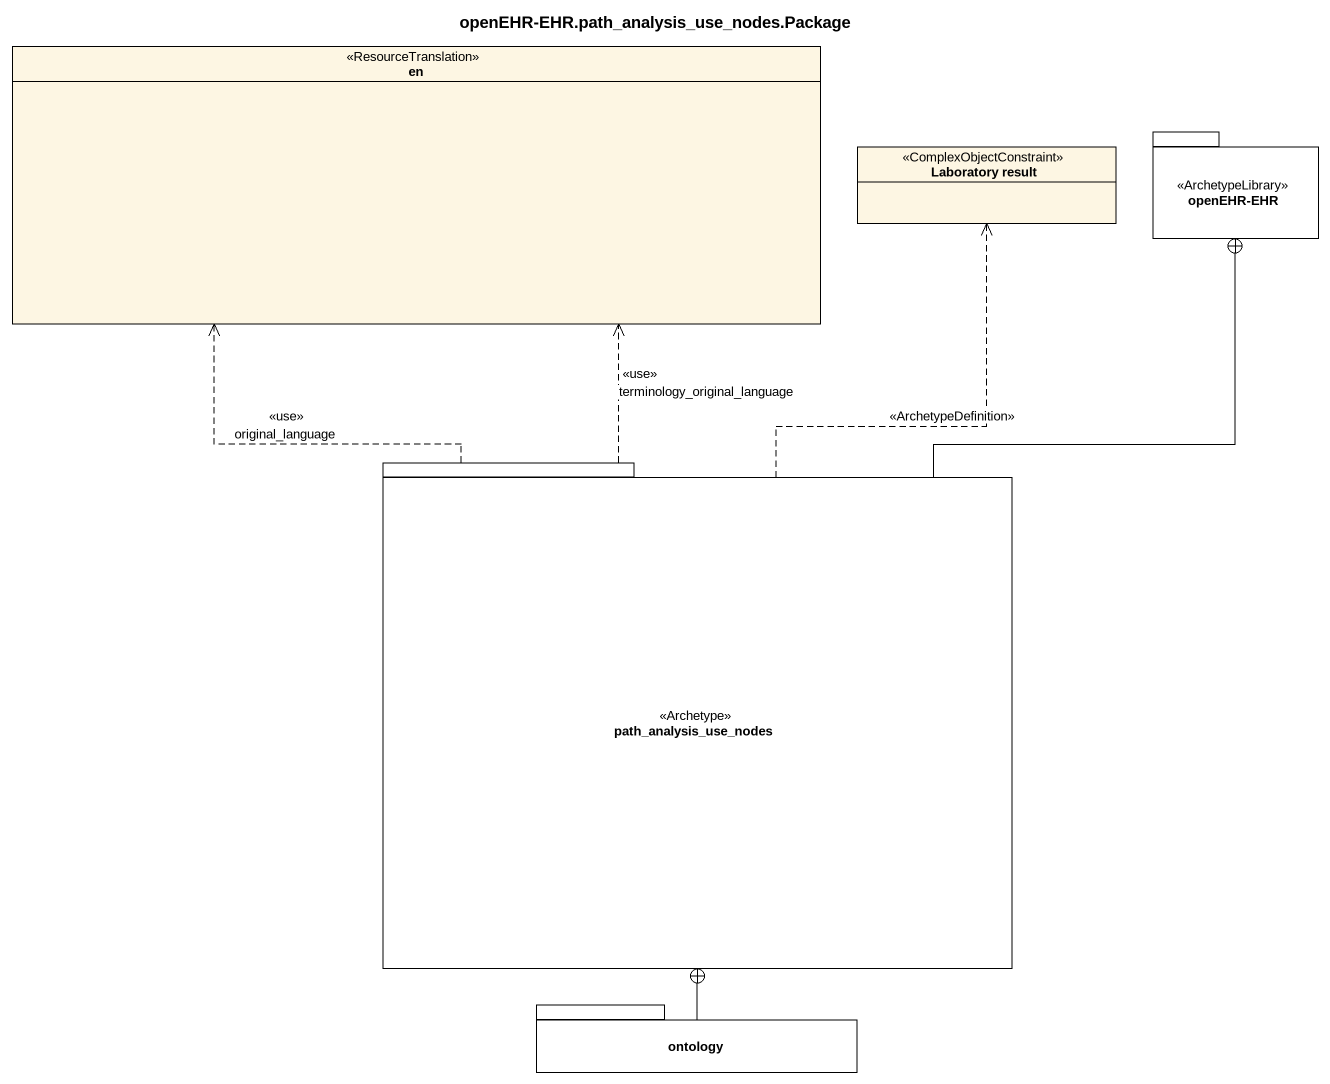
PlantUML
@startuml
title openEHR-EHR.path_analysis_use_nodes.Package
hide circle
hide empty members
enum en <<ResourceTranslation>>
class "Laboratory result" as Laboratory_result <<ComplexObjectConstraint>>
package "openEHR-EHR" as openEHR_EHR <<ArchetypeLibrary>> {
}
package path_analysis_use_nodes <<Archetype>> {
}
package ontology {
}
path_analysis_use_nodes .up.> en : <<use>>\noriginal_language
path_analysis_use_nodes .up.> en : <<use>>\nterminology_original_language
path_analysis_use_nodes .up.> Laboratory_result : <<ArchetypeDefinition>>
path_analysis_use_nodes -up-+ openEHR_EHR
ontology -up-+ path_analysis_use_nodes
@enduml
